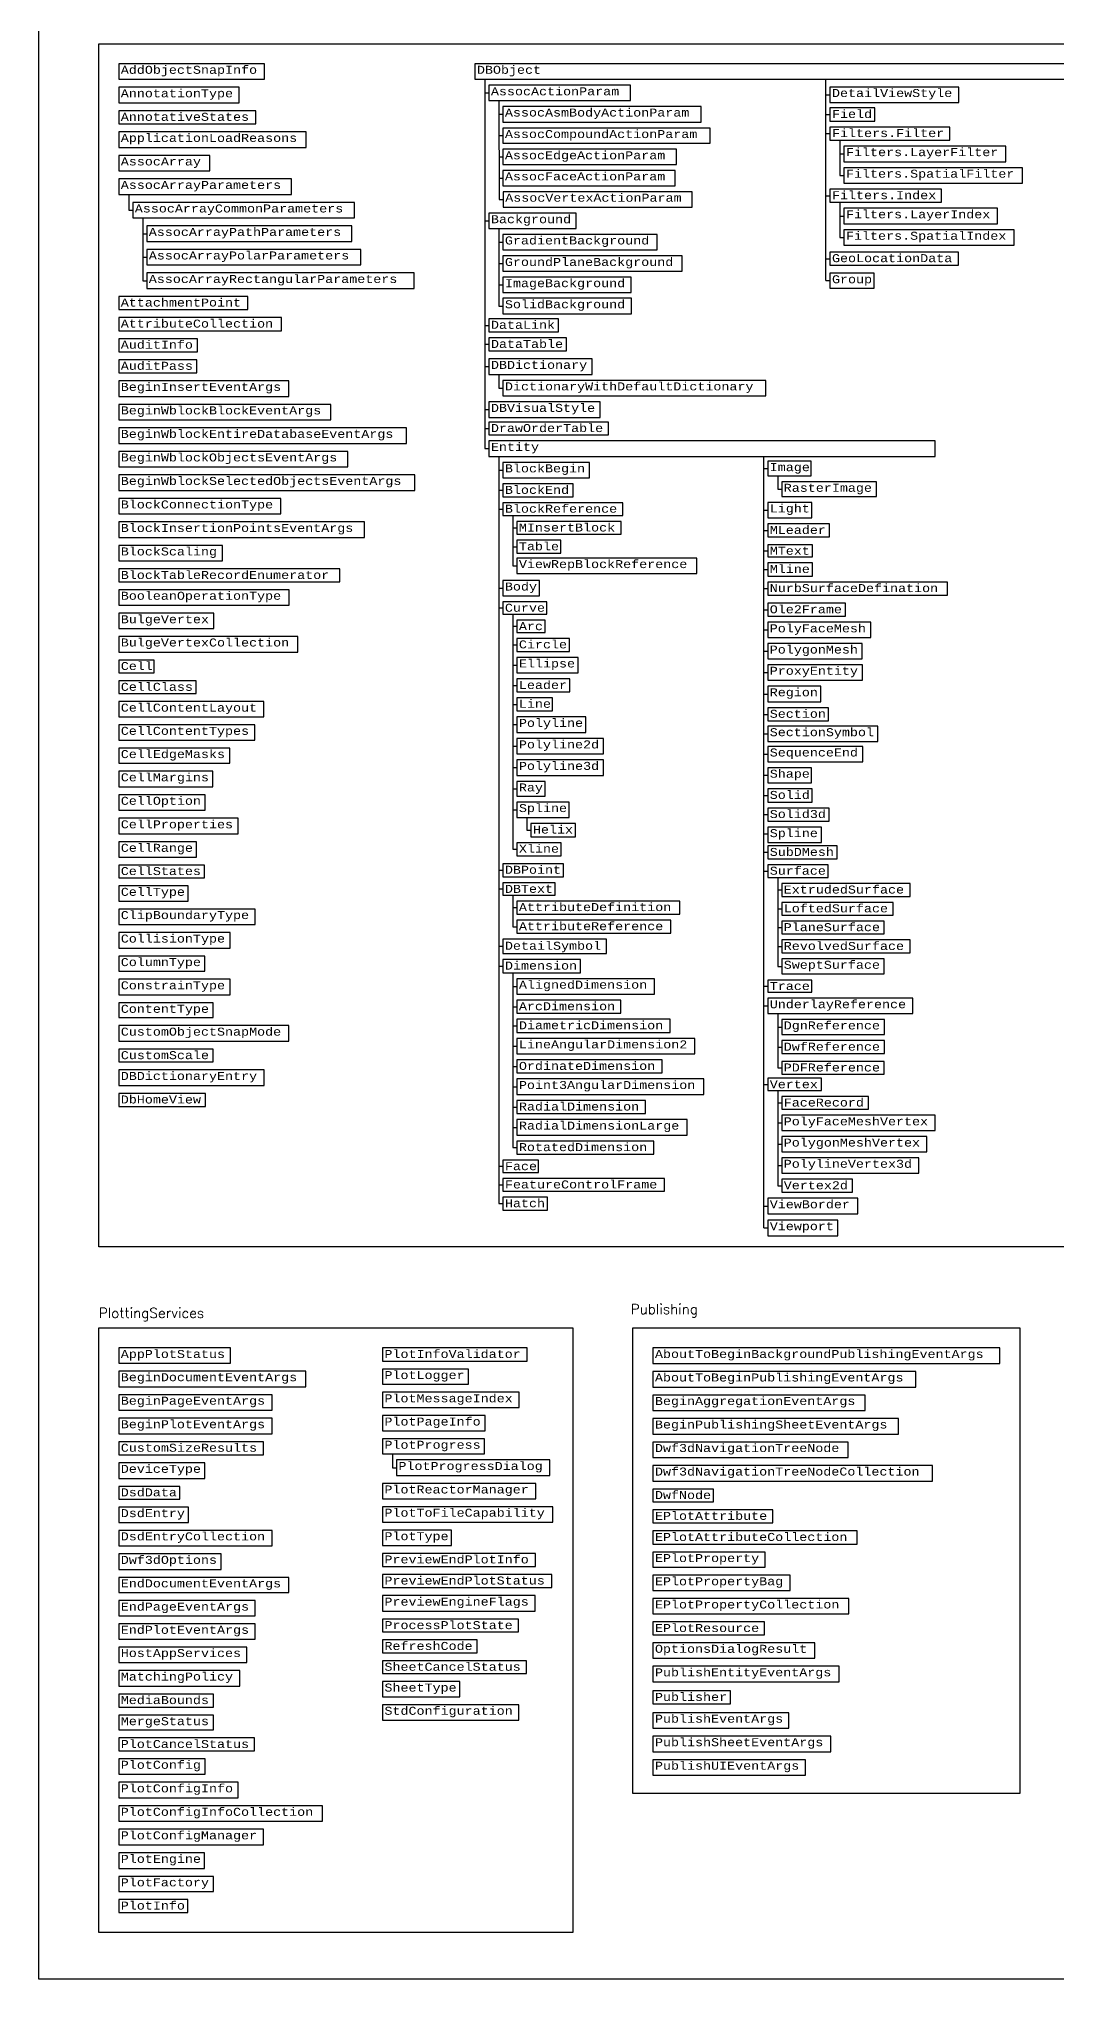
# Model space of a CAD drawing. Header units: inches. Extents: x 349 to 917, y -338 to 10.
# Drawn here: x 636.2 to 687.1, y -179.7 to -82.7 of the extents above; entities that cross this region are included whole.
import ezdxf

# ---------------------------------------------------------------- set-up
doc = ezdxf.new("R2010")
doc.units = ezdxf.units.IN
doc.header["$MEASUREMENT"] = 0
for name, color, linetype in [('Managed classes', 3, 'Continuous'), ('ObjectARX 2009 Managed classes', 7, 'Continuous'), ('ObjectARX 2010 Managed classes', 7, 'Continuous')]:
    doc.layers.add(name, color=color, linetype=linetype)
doc.styles.add('Categories', font='romanc.shx', dxfattribs={"height": 0.5})
doc.styles.add('PureManaged', font='cour.ttf', dxfattribs={"height": 0.4})
doc.styles.get("Standard").update_dxf_attribs({"font": 'cour.ttf'})

msp = doc.modelspace()

# ---------------------------------------------------------------- linework, layer by layer
for p, q in [((658.534, -84.676), (658.534, -103.14)), ((658.534, -85.357), (658.734, -85.357)), ((675.587, -94.743), (675.587, -84.676)), ((659.234, -85.737), (659.249, -90.684)), ((675.587, -85.449), (675.787, -85.449)), ((659.234, -86.425), (659.434, -86.425)), ((675.587, -86.436), (675.787, -86.436)), ((659.234, -87.493), (659.434, -87.493)), ((675.587, -87.391), (675.787, -87.391)), ((676.287, -87.718), (676.287, -89.481)), ((659.234, -88.554), (659.434, -88.554)), ((676.287, -88.406), (676.487, -88.406)), ((659.234, -89.615), (659.434, -89.615)), ((676.287, -89.481), (676.487, -89.481)), ((640.728, -90.433), (640.728, -91.22)), ((659.249, -90.684), (659.449, -90.684)), ((675.587, -90.496), (675.787, -90.496)), ((676.287, -90.824), (676.287, -92.587)), ((640.728, -91.22), (640.928, -91.22)), ((641.428, -91.608), (641.428, -94.746)), ((658.534, -91.752), (658.734, -91.752)), ((659.234, -92.132), (659.234, -96.01)), ((676.287, -91.511), (676.487, -91.511)), ((641.428, -92.396), (641.628, -92.396)), ((659.234, -92.82), (659.434, -92.82)), ((676.287, -92.587), (676.487, -92.587)), ((641.428, -93.571), (641.628, -93.571)), ((659.234, -93.888), (659.434, -93.888)), ((675.587, -93.645), (675.787, -93.645)), ((641.428, -94.746), (641.628, -94.746)), ((659.234, -94.949), (659.434, -94.949)), ((675.587, -94.743), (675.787, -94.743)), ((659.234, -96.01), (659.434, -96.01)), ((658.534, -96.977), (658.734, -96.977)), ((658.534, -97.925), (658.734, -97.925)), ((658.534, -99.04), (658.734, -99.04)), ((659.234, -99.428), (659.234, -100.116)), ((659.234, -100.116), (659.434, -100.116)), ((658.534, -101.191), (658.734, -101.191)), ((658.534, -102.132), (658.734, -102.132)), ((658.534, -103.14), (658.734, -103.14)), ((659.234, -103.528), (659.234, -140.888)), ((672.476, -142.103), (672.476, -103.528)), ((659.234, -104.215), (659.434, -104.215)), ((672.476, -104.133), (672.676, -104.133)), ((673.176, -104.499), (673.176, -105.165)), ((659.234, -105.223), (659.434, -105.223)), ((673.176, -105.165), (673.376, -105.165)), ((659.234, -106.164), (659.434, -106.164)), ((659.934, -106.484), (659.934, -108.998)), ((672.476, -106.219), (672.676, -106.219)), ((659.934, -107.104), (660.134, -107.104)), ((672.476, -107.227), (672.676, -107.227)), ((659.934, -108.044), (660.134, -108.044)), ((672.476, -108.253), (672.676, -108.253)), ((659.934, -108.998), (660.134, -108.998)), ((672.476, -109.186), (672.676, -109.186)), ((659.234, -110.115), (659.434, -110.115)), ((672.476, -110.138), (672.676, -110.138)), ((659.234, -111.106), (659.434, -111.106)), ((659.934, -111.416), (659.934, -123.168)), ((672.476, -111.199), (672.676, -111.199)), ((659.934, -112.022), (660.134, -112.022)), ((672.476, -112.205), (672.676, -112.205)), ((659.934, -112.955), (660.134, -112.955)), ((672.476, -113.266), (672.676, -113.266)), ((659.934, -113.97), (660.134, -113.97)), ((672.476, -114.334), (672.676, -114.334)), ((659.934, -114.978), (660.134, -114.978)), ((672.476, -115.41), (672.676, -115.41)), ((659.934, -115.925), (660.134, -115.925)), ((659.934, -116.94), (660.134, -116.94)), ((672.476, -116.425), (672.676, -116.425)), ((659.934, -118.016), (660.134, -118.016)), ((672.476, -117.399), (672.676, -117.399)), ((659.934, -119.091), (660.134, -119.091)), ((672.476, -118.413), (672.676, -118.413)), ((659.934, -120.145), (660.134, -120.145)), ((672.476, -119.474), (672.676, -119.474)), ((659.934, -121.198), (660.134, -121.198)), ((672.476, -120.481), (672.676, -120.481)), ((660.634, -121.586), (660.634, -122.213)), ((660.634, -122.213), (660.834, -122.213)), ((672.476, -121.436), (672.676, -121.436)), ((659.934, -123.168), (660.134, -123.168)), ((672.476, -122.391), (672.676, -122.391)), ((672.476, -123.324), (672.676, -123.324)), ((659.234, -124.223), (659.434, -124.223)), ((672.476, -124.264), (672.676, -124.264)), ((673.176, -124.585), (673.176, -129.026)), ((659.234, -125.156), (659.434, -125.156)), ((659.934, -125.462), (659.934, -127.044)), ((659.934, -126.089), (660.134, -126.089)), ((673.176, -125.205), (673.376, -125.205)), ((659.934, -127.044), (660.134, -127.044)), ((673.176, -126.145), (673.376, -126.145)), ((659.234, -128.022), (659.434, -128.022)), ((673.176, -127.085), (673.376, -127.085)), ((673.176, -128.026), (673.376, -128.026)), ((659.234, -129.014), (659.434, -129.014)), ((659.934, -129.341), (659.934, -138.089)), ((673.176, -129.026), (673.376, -129.026)), ((659.934, -130.029), (660.134, -130.029)), ((672.476, -130.013), (672.676, -130.013)), ((659.934, -131.044), (660.134, -131.044)), ((672.476, -130.999), (672.676, -130.999)), ((673.176, -131.379), (673.176, -134.101)), ((659.934, -131.999), (660.134, -131.999)), ((673.176, -132.06), (673.376, -132.06)), ((659.934, -133.014), (660.134, -133.014)), ((673.176, -133.06), (673.376, -133.06)), ((659.934, -134.029), (660.134, -134.029)), ((673.176, -134.101), (673.376, -134.101)), ((659.934, -135.044), (660.134, -135.044)), ((672.476, -134.927), (672.676, -134.927)), ((673.176, -135.232), (673.176, -139.995)), ((659.934, -136.059), (660.134, -136.059)), ((673.176, -135.852), (673.376, -135.852)), ((659.934, -137.074), (660.134, -137.074)), ((673.176, -136.853), (673.376, -136.853)), ((659.934, -138.089), (660.134, -138.089)), ((673.176, -137.914), (673.376, -137.914)), ((659.234, -139.022), (659.434, -139.022)), ((673.176, -138.982), (673.376, -138.982)), ((659.234, -139.948), (659.434, -139.948)), ((673.176, -139.995), (673.376, -139.995)), ((659.234, -140.888), (659.434, -140.888)), ((672.476, -141.008), (672.676, -141.008)), ((672.476, -142.103), (672.676, -142.103)), ((653.911, -153.404), (653.911, -154.091)), ((653.911, -154.091), (654.111, -154.091))]:
    msp.add_line(p, q)
for points in [[(636.228, 1.1), (917.477, 1.1), (917.477, -179.663), (636.229, -179.663)], [(639.228, -82.901), (828.151, -82.901), (828.151, -143.04), (639.229, -143.04)], [(640.228, -83.901), (640.228, -84.676), (647.516, -84.676), (647.516, -83.901)], [(658.034, -83.901), (658.034, -84.676), (699.102, -84.676), (699.102, -83.901)], [(640.228, -85.076), (640.228, -85.852), (646.251, -85.852), (646.251, -85.076)], [(658.734, -84.976), (658.734, -85.737), (665.812, -85.737), (665.812, -84.976)], [(675.787, -85.061), (675.787, -85.836), (682.235, -85.836), (682.235, -85.061)], [(640.228, -86.252), (640.228, -86.906), (647.075, -86.906), (647.075, -86.252)], [(659.434, -86.037), (659.434, -86.813), (669.352, -86.813), (669.352, -86.037)], [(675.787, -86.109), (675.787, -86.764), (678.022, -86.764), (678.022, -86.109)], [(640.228, -87.306), (640.228, -88.082), (649.596, -88.082), (649.596, -87.306)], [(659.434, -87.113), (659.434, -87.874), (669.789, -87.874), (669.789, -87.113)], [(675.787, -87.064), (675.787, -87.718), (681.776, -87.718), (681.776, -87.064)], [(659.434, -88.174), (659.434, -88.935), (668.111, -88.935), (668.111, -88.174)], [(676.487, -88.018), (676.487, -88.794), (684.577, -88.794), (684.577, -88.018)], [(640.228, -88.482), (640.228, -89.257), (644.774, -89.257), (644.774, -88.482)], [(659.434, -89.228), (659.434, -90.003), (668.042, -90.003), (668.042, -89.228)], [(676.487, -89.094), (676.487, -89.869), (685.417, -89.869), (685.417, -89.094)], [(640.228, -89.657), (640.228, -90.433), (648.871, -90.433), (648.871, -89.657)], [(675.787, -90.169), (675.787, -90.824), (681.361, -90.824), (681.361, -90.169)], [(640.928, -90.833), (640.928, -91.608), (652.019, -91.608), (652.019, -90.833)], [(659.449, -90.296), (659.449, -91.071), (668.893, -91.071), (668.893, -90.296)], [(676.487, -91.124), (676.487, -91.899), (684.162, -91.899), (684.162, -91.124)], [(641.628, -92.008), (641.628, -92.783), (651.874, -92.783), (651.874, -92.008)], [(658.734, -91.371), (658.734, -92.132), (663.094, -92.132), (663.094, -91.371)], [(659.434, -92.432), (659.434, -93.208), (667.142, -93.208), (667.142, -92.432)], [(676.487, -92.199), (676.487, -92.974), (685.002, -92.974), (685.002, -92.199)], [(641.628, -93.183), (641.628, -93.959), (652.324, -93.959), (652.324, -93.183)], [(659.434, -93.508), (659.434, -94.269), (668.402, -94.269), (668.402, -93.508)], [(675.787, -93.318), (675.787, -93.972), (682.205, -93.972), (682.205, -93.318)], [(641.628, -94.359), (641.628, -95.134), (654.994, -95.134), (654.994, -94.359)], [(659.434, -94.569), (659.434, -95.33), (665.847, -95.33), (665.847, -94.569)], [(675.787, -94.372), (675.787, -95.114), (678.004, -95.114), (678.004, -94.372)], [(640.228, -95.535), (640.228, -96.189), (646.675, -96.189), (646.675, -95.535)], [(659.434, -95.623), (659.434, -96.398), (665.862, -96.398), (665.862, -95.623)], [(640.228, -96.589), (640.228, -97.244), (648.366, -97.244), (648.366, -96.589)], [(658.734, -96.65), (658.734, -97.305), (662.221, -97.305), (662.221, -96.65)], [(640.228, -97.644), (640.228, -98.299), (644.155, -98.299), (644.155, -97.644)], [(658.734, -97.605), (658.734, -98.245), (662.607, -98.245), (662.607, -97.605)], [(640.228, -98.699), (640.228, -99.354), (644.133, -99.354), (644.133, -98.699)], [(658.734, -98.653), (658.734, -99.428), (663.904, -99.428), (663.904, -98.653)], [(640.228, -99.754), (640.228, -100.529), (648.731, -100.529), (648.731, -99.754)], [(659.434, -99.728), (659.434, -100.504), (672.587, -100.504), (672.587, -99.728)], [(658.734, -100.804), (658.734, -101.579), (664.288, -101.579), (664.288, -100.804)], [(640.228, -100.929), (640.228, -101.704), (650.832, -101.704), (650.832, -100.929)], [(658.734, -101.812), (658.734, -102.452), (664.708, -102.452), (664.708, -101.812)], [(640.228, -102.104), (640.228, -102.88), (654.614, -102.88), (654.614, -102.104)], [(658.734, -102.752), (658.734, -103.528), (681.044, -103.528), (681.044, -102.752)], [(640.228, -103.28), (640.228, -104.055), (651.673, -104.055), (651.673, -103.28)], [(672.676, -103.767), (672.676, -104.499), (674.845, -104.499), (674.845, -103.767)], [(640.228, -104.455), (640.228, -105.231), (655.034, -105.231), (655.034, -104.455)], [(659.434, -103.828), (659.434, -104.603), (663.766, -104.603), (663.766, -103.828)], [(640.228, -105.631), (640.228, -106.406), (648.328, -106.406), (648.328, -105.631)], [(659.434, -104.903), (659.434, -105.543), (662.954, -105.543), (662.954, -104.903)], [(673.376, -104.799), (673.376, -105.531), (678.114, -105.531), (678.114, -104.799)], [(659.434, -105.843), (659.434, -106.484), (665.433, -106.484), (665.433, -105.843)], [(672.676, -105.831), (672.676, -106.607), (674.883, -106.607), (674.883, -105.831)], [(640.228, -106.806), (640.228, -107.581), (652.513, -107.581), (652.513, -106.806)], [(660.134, -106.784), (660.134, -107.424), (665.348, -107.424), (665.348, -106.784)], [(672.676, -106.907), (672.676, -107.547), (675.77, -107.547), (675.77, -106.907)], [(640.228, -107.981), (640.228, -108.757), (645.414, -108.757), (645.414, -107.981)], [(660.134, -107.724), (660.134, -108.364), (662.332, -108.364), (662.332, -107.724)], [(660.134, -108.613), (660.134, -109.383), (669.124, -109.383), (669.124, -108.613)], [(672.676, -107.947), (672.676, -108.558), (674.919, -108.558), (674.919, -107.947)], [(640.228, -109.157), (640.228, -109.797), (651.284, -109.797), (651.284, -109.157)], [(672.676, -108.858), (672.676, -109.513), (674.915, -109.513), (674.915, -108.858)], [(640.228, -110.197), (640.228, -110.972), (648.748, -110.972), (648.748, -110.197)], [(659.434, -109.735), (659.434, -110.496), (661.267, -110.496), (661.267, -109.735)], [(672.676, -109.813), (672.676, -110.464), (681.665, -110.464), (681.665, -109.813)], [(640.228, -111.372), (640.228, -112.133), (644.987, -112.133), (644.987, -111.372)], [(659.434, -110.796), (659.434, -111.416), (661.637, -111.416), (661.637, -110.796)], [(672.676, -110.874), (672.676, -111.525), (676.568, -111.525), (676.568, -110.874)], [(640.228, -112.533), (640.228, -113.309), (649.182, -113.309), (649.182, -112.533)], [(660.134, -111.716), (660.134, -112.328), (661.544, -112.328), (661.544, -111.716)], [(672.676, -111.825), (672.676, -112.586), (677.824, -112.586), (677.824, -111.825)], [(660.134, -112.628), (660.134, -113.282), (662.758, -113.282), (662.758, -112.628)], [(672.676, -112.886), (672.676, -113.647), (677.404, -113.647), (677.404, -112.886)], [(640.228, -113.709), (640.228, -114.349), (642.003, -114.349), (642.003, -113.709)], [(660.134, -113.582), (660.134, -114.358), (663.191, -114.358), (663.191, -113.582)], [(672.676, -113.947), (672.676, -114.722), (677.419, -114.722), (677.419, -113.947)], [(640.228, -114.749), (640.228, -115.389), (644.096, -115.389), (644.096, -114.749)], [(660.134, -114.658), (660.134, -115.298), (662.772, -115.298), (662.772, -114.658)], [(672.676, -115.022), (672.676, -115.797), (675.327, -115.797), (675.327, -115.022)], [(640.228, -115.789), (640.228, -116.551), (647.478, -116.551), (647.478, -115.789)], [(660.134, -115.598), (660.134, -116.253), (661.917, -116.253), (661.917, -115.598)], [(672.676, -116.097), (672.676, -116.752), (675.714, -116.752), (675.714, -116.097)], [(640.228, -116.951), (640.228, -117.712), (647.037, -117.712), (647.037, -116.951)], [(660.134, -116.553), (660.134, -117.328), (663.58, -117.328), (663.58, -116.553)], [(672.676, -117.018), (672.676, -117.779), (678.187, -117.779), (678.187, -117.018)], [(640.228, -118.112), (640.228, -118.873), (645.777, -118.873), (645.777, -118.112)], [(660.134, -117.628), (660.134, -118.403), (664.463, -118.403), (664.463, -117.628)], [(672.676, -118.032), (672.676, -118.793), (677.423, -118.793), (677.423, -118.032)], [(640.228, -119.273), (640.228, -120.048), (644.936, -120.048), (644.936, -119.273)], [(660.134, -118.703), (660.134, -119.479), (664.463, -119.479), (664.463, -118.703)], [(672.676, -119.093), (672.676, -119.854), (674.86, -119.854), (674.86, -119.093)], [(660.134, -119.779), (660.134, -120.511), (661.546, -120.511), (661.546, -119.779)], [(672.676, -120.154), (672.676, -120.809), (674.902, -120.809), (674.902, -120.154)], [(640.228, -120.448), (640.228, -121.223), (644.546, -121.223), (644.546, -120.448)], [(660.134, -120.811), (660.134, -121.586), (662.738, -121.586), (662.738, -120.811)], [(672.676, -121.109), (672.676, -121.764), (675.743, -121.764), (675.743, -121.109)], [(640.228, -121.623), (640.228, -122.399), (646.197, -122.399), (646.197, -121.623)], [(660.834, -121.886), (660.834, -122.541), (663.064, -122.541), (663.064, -121.886)], [(672.676, -122.064), (672.676, -122.831), (675.364, -122.831), (675.364, -122.064)], [(640.228, -122.799), (640.228, -123.56), (644.113, -123.56), (644.113, -122.799)], [(660.134, -122.841), (660.134, -123.496), (662.353, -123.496), (662.353, -122.841)], [(672.676, -123.004), (672.676, -123.644), (676.141, -123.644), (676.141, -123.004)], [(640.228, -123.96), (640.228, -124.6), (644.516, -124.6), (644.516, -123.96)], [(659.434, -123.896), (659.434, -124.55), (662.471, -124.55), (662.471, -123.896)], [(672.676, -123.944), (672.676, -124.585), (675.7, -124.585), (675.7, -123.944)], [(640.228, -125), (640.228, -125.761), (643.692, -125.761), (643.692, -125)], [(659.434, -124.85), (659.434, -125.462), (662.051, -125.462), (662.051, -124.85)], [(673.376, -124.885), (673.376, -125.525), (679.795, -125.525), (679.795, -124.885)], [(660.134, -125.762), (660.134, -126.416), (668.271, -126.416), (668.271, -125.762)], [(673.376, -125.825), (673.376, -126.465), (678.941, -126.465), (678.941, -125.825)], [(640.228, -126.161), (640.228, -126.936), (647.054, -126.936), (647.054, -126.161)], [(660.134, -126.716), (660.134, -127.371), (667.837, -127.371), (667.837, -126.716)], [(673.376, -126.765), (673.376, -127.406), (678.503, -127.406), (678.503, -126.765)], [(640.228, -127.336), (640.228, -128.112), (645.793, -128.112), (645.793, -127.336)], [(659.434, -127.661), (659.434, -128.384), (664.61, -128.384), (664.61, -127.661)], [(673.376, -127.706), (673.376, -128.346), (679.795, -128.346), (679.795, -127.706)], [(640.228, -128.512), (640.228, -129.273), (644.533, -129.273), (644.533, -128.512)], [(659.434, -128.687), (659.434, -129.341), (663.321, -129.341), (663.321, -128.687)], [(673.376, -128.646), (673.376, -129.407), (678.501, -129.407), (678.501, -128.646)], [(640.228, -129.673), (640.228, -130.448), (645.793, -130.448), (645.793, -129.673)], [(660.134, -129.641), (660.134, -130.417), (667.011, -130.417), (667.011, -129.641)], [(672.676, -129.707), (672.676, -130.318), (674.874, -130.318), (674.874, -129.707)], [(640.228, -130.848), (640.228, -131.589), (644.953, -131.589), (644.953, -130.848)], [(660.134, -130.717), (660.134, -131.371), (665.33, -131.371), (665.33, -130.717)], [(672.676, -130.618), (672.676, -131.379), (679.937, -131.379), (679.937, -130.618)], [(660.134, -131.671), (660.134, -132.326), (667.803, -132.326), (667.803, -131.671)], [(673.376, -131.679), (673.376, -132.44), (678.51, -132.44), (678.51, -131.679)], [(640.228, -131.989), (640.228, -132.765), (648.734, -132.765), (648.734, -131.989)], [(660.134, -132.626), (660.134, -133.401), (669.03, -133.401), (669.03, -132.626)], [(673.376, -132.74), (673.376, -133.381), (678.51, -133.381), (678.51, -132.74)], [(640.228, -133.165), (640.228, -133.805), (644.953, -133.805), (644.953, -133.165)], [(660.134, -133.701), (660.134, -134.356), (667.401, -134.356), (667.401, -133.701)], [(673.376, -133.781), (673.376, -134.421), (678.503, -134.421), (678.503, -133.781)], [(640.228, -134.205), (640.228, -134.981), (647.499, -134.981), (647.499, -134.205)], [(660.134, -134.656), (660.134, -135.432), (669.476, -135.432), (669.476, -134.656)], [(672.676, -134.621), (672.676, -135.232), (675.358, -135.232), (675.358, -134.621)], [(640.228, -135.381), (640.228, -136.035), (644.557, -136.035), (644.557, -135.381)], [(660.134, -135.732), (660.134, -136.386), (666.566, -136.386), (666.566, -135.732)], [(673.376, -135.532), (673.376, -136.173), (677.712, -136.173), (677.712, -135.532)], [(660.134, -136.686), (660.134, -137.462), (668.653, -137.462), (668.653, -136.686)], [(673.376, -136.473), (673.376, -137.234), (681.044, -137.234), (681.044, -136.473)], [(673.376, -137.534), (673.376, -138.295), (680.624, -138.295), (680.624, -137.534)], [(659.434, -138.716), (659.434, -139.328), (661.206, -139.328), (661.206, -138.716)], [(660.134, -137.762), (660.134, -138.416), (666.986, -138.416), (666.986, -137.762)], [(673.376, -138.595), (673.376, -139.37), (680.226, -139.37), (680.226, -138.595)], [(659.434, -139.628), (659.434, -140.268), (667.509, -140.268), (667.509, -139.628)], [(673.376, -139.67), (673.376, -140.321), (676.92, -140.321), (676.92, -139.67)], [(659.434, -140.568), (659.434, -141.208), (661.665, -141.208), (661.665, -140.568)], [(672.676, -140.621), (672.676, -141.396), (677.187, -141.396), (677.187, -140.621)], [(672.676, -141.716), (672.676, -142.491), (676.182, -142.491), (676.182, -141.716)], [(639.228, -147.105), (662.935, -147.105), (662.935, -177.323), (639.228, -177.323)], [(665.935, -147.105), (685.286, -147.105), (685.286, -170.376), (665.935, -170.376)], [(640.228, -148.105), (640.228, -148.866), (645.814, -148.866), (645.814, -148.105)], [(653.411, -148.105), (653.411, -148.759), (660.653, -148.759), (660.653, -148.105)], [(666.935, -148.105), (666.935, -148.88), (684.286, -148.88), (684.286, -148.105)], [(640.228, -149.266), (640.228, -150.041), (649.572, -150.041), (649.572, -149.266)], [(653.411, -149.159), (653.411, -149.921), (657.712, -149.921), (657.712, -149.159)], [(666.935, -149.28), (666.935, -150.056), (680.084, -150.056), (680.084, -149.28)], [(653.411, -150.321), (653.411, -151.082), (660.239, -151.082), (660.239, -150.321)], [(640.228, -150.441), (640.228, -151.217), (647.891, -151.217), (647.891, -150.441)], [(666.935, -150.456), (666.935, -151.231), (677.539, -151.231), (677.539, -150.456)], [(640.228, -151.617), (640.228, -152.392), (647.891, -152.392), (647.891, -151.617)], [(653.411, -151.482), (653.411, -152.243), (658.542, -152.243), (658.542, -151.482)], [(666.935, -151.631), (666.935, -152.406), (679.22, -152.406), (679.22, -151.631)], [(640.228, -152.792), (640.228, -153.447), (647.457, -153.447), (647.457, -152.792)], [(653.411, -152.643), (653.411, -153.404), (658.521, -153.404), (658.521, -152.643)], [(666.935, -152.806), (666.935, -153.582), (676.691, -153.582), (676.691, -152.806)], [(640.228, -153.847), (640.228, -154.622), (644.522, -154.622), (644.522, -153.847)], [(654.111, -153.704), (654.111, -154.479), (661.786, -154.479), (661.786, -153.704)], [(666.935, -153.982), (666.935, -154.757), (680.906, -154.757), (680.906, -153.982)], [(640.228, -155.022), (640.228, -155.662), (643.275, -155.662), (643.275, -155.022)], [(653.411, -154.879), (653.411, -155.64), (661.074, -155.64), (661.074, -154.879)], [(666.935, -155.157), (666.935, -155.797), (669.968, -155.797), (669.968, -155.157)], [(640.228, -156.062), (640.228, -156.823), (643.718, -156.823), (643.718, -156.062)], [(653.411, -156.04), (653.411, -156.815), (661.935, -156.815), (661.935, -156.04)], [(666.935, -156.197), (666.935, -156.852), (672.933, -156.852), (672.933, -156.197)], [(640.228, -157.223), (640.228, -157.999), (647.897, -157.999), (647.897, -157.223)], [(653.411, -157.215), (653.411, -157.976), (656.857, -157.976), (656.857, -157.215)], [(666.935, -157.252), (666.935, -157.907), (677.149, -157.907), (677.149, -157.252)], [(640.228, -158.399), (640.228, -159.174), (645.346, -159.174), (645.346, -158.399)], [(653.411, -158.376), (653.411, -159.031), (661.063, -159.031), (661.063, -158.376)], [(666.935, -158.307), (666.935, -159.068), (672.549, -159.068), (672.549, -158.307)], [(640.228, -159.574), (640.228, -160.335), (648.731, -160.335), (648.731, -159.574)], [(653.411, -159.431), (653.411, -160.086), (661.883, -160.086), (661.883, -159.431)], [(666.935, -159.468), (666.935, -160.229), (673.801, -160.229), (673.801, -159.468)], [(640.228, -160.735), (640.228, -161.496), (647.05, -161.496), (647.05, -160.735)], [(653.411, -160.486), (653.411, -161.261), (661.042, -161.261), (661.042, -160.486)], [(666.935, -160.629), (666.935, -161.404), (676.729, -161.404), (676.729, -160.629)], [(640.228, -161.896), (640.228, -162.657), (647.05, -162.657), (647.05, -161.896)], [(653.411, -161.661), (653.411, -162.302), (660.219, -162.302), (660.219, -161.661)], [(666.935, -161.804), (666.935, -162.445), (672.513, -162.445), (672.513, -161.804)], [(653.411, -162.702), (653.411, -163.342), (658.149, -163.342), (658.149, -162.702)], [(666.935, -162.845), (666.935, -163.62), (675.033, -163.62), (675.033, -162.845)], [(640.228, -163.057), (640.228, -163.833), (646.624, -163.833), (646.624, -163.057)], [(653.411, -163.742), (653.411, -164.382), (660.62, -164.382), (660.62, -163.742)], [(640.228, -164.233), (640.228, -165.008), (646.285, -165.008), (646.285, -164.233)], [(653.411, -164.782), (653.411, -165.543), (657.275, -165.543), (657.275, -164.782)], [(666.935, -164.02), (666.935, -164.795), (676.247, -164.795), (676.247, -164.02)], [(640.228, -165.408), (640.228, -166.063), (644.971, -166.063), (644.971, -165.408)], [(666.935, -165.25), (666.935, -165.904), (670.816, -165.904), (670.816, -165.25)], [(640.228, -166.463), (640.228, -167.204), (644.971, -167.204), (644.971, -166.463)], [(653.411, -165.943), (653.411, -166.719), (660.23, -166.719), (660.23, -165.943)], [(666.935, -166.339), (666.935, -167.114), (673.726, -167.114), (673.726, -166.339)], [(640.228, -167.604), (640.228, -168.244), (647.019, -168.244), (647.019, -167.604)], [(666.935, -167.514), (666.935, -168.29), (675.827, -168.29), (675.827, -167.514)], [(640.228, -168.644), (640.228, -169.42), (644.542, -169.42), (644.542, -168.644)], [(666.935, -168.69), (666.935, -169.465), (674.566, -169.465), (674.566, -168.69)], [(640.228, -169.82), (640.228, -170.595), (646.2, -170.595), (646.2, -169.82)], [(640.228, -170.995), (640.228, -171.77), (650.411, -171.77), (650.411, -170.995)], [(640.228, -172.17), (640.228, -172.946), (647.471, -172.946), (647.471, -172.17)], [(640.228, -173.346), (640.228, -174.121), (644.515, -174.121), (644.515, -173.346)], [(640.228, -174.521), (640.228, -175.282), (644.971, -175.282), (644.971, -174.521)], [(640.228, -175.682), (640.228, -176.323), (643.679, -176.323), (643.679, -175.682)]]:
    msp.add_lwpolyline(points, close=True)

# ---------------------------------------------------------------- texts
at = {"color": 1, "char_height": 0.5, "attachment_point": 1, "style": 'Categories'}
for s, insert, width in [('PlottingServices', (639.228, -146.105), 12.40327), ('Publishing', (665.82, -145.91), 2.30369)]:
    msp.add_mtext(s, dxfattribs=dict(at, insert=insert, width=width))
at = {"layer": 'Managed classes', "char_height": 0.4, "attachment_point": 1, "style": 'PureManaged'}
for s, insert in [('{\\Fcourier new;AddObjectSnapInfo}', (640.328, -84.001)), ('{\\Fcourier new;DBObject}', (658.134, -84.001)), ('{\\Fcourier new;AnnotationType}', (640.328, -85.176)), ('{\\Fcourier new|c0;AssocActionParam}', (658.834, -85.076)), ('{\\Fcourier new|c0;DetailViewStyle}', (675.887, -85.161)), ('{\\Fcourier new;AnnotativeStates}', (640.328, -86.352)), ('{\\Fcourier new|c0;AssocAsmBodyActionParam}', (659.534, -86.137)), ('{\\Fcourier new;Field}', (675.887, -86.209)), ('{\\Fcourier new|c0;AssocCompoundActionParam}', (659.534, -87.213)), ('{\\Fcourier new;Filters.Filter}', (675.887, -87.164)), ('{\\Fcourier new;ApplicationLoadReasons}', (640.328, -87.406)), ('{\\Fcourier new|c0;AssocEdgeActionParam}', (659.534, -88.274)), ('{\\Fcourier new;Filters.LayerFilter}', (676.587, -88.118)), ('{\\Fcourier new|c0;AssocArray}', (640.328, -88.582)), ('{\\Fcourier new;Filters.SpatialFilter}', (676.587, -89.194)), ('{\\Fcourier new|c0;AssocArrayParameters}', (640.328, -89.757)), ('{\\Fcourier new|c0;AssocFaceActionParam}', (659.534, -89.328)), ('{\\Fcourier new|c0;AssocArrayCommonParameters}', (641.028, -90.933)), ('{\\Fcourier new|c0;AssocVertexActionParam}', (659.549, -90.396)), ('{\\Fcourier new;Filters.Index}', (675.887, -90.269)), ('{\\Fcourier new;Filters.LayerIndex}', (676.587, -91.224)), ('{\\Fcourier new|c0;AssocArrayPathParameters}', (641.728, -92.108)), ('{\\Fcourier new;Background}', (658.834, -91.471)), ('{\\Fcourier new;GradientBackground}', (659.534, -92.532)), ('{\\Fcourier new;Filters.SpatialIndex}', (676.587, -92.299)), ('{\\Fcourier new|c0;AssocArrayPolarParameters}', (641.728, -93.283)), ('{\\Fcourier new;GroundPlaneBackground}', (659.534, -93.608)), ('{\\Fcourier new|c0;AssocArrayRectangularParameters}', (641.728, -94.459)), ('{\\Fcourier new;ImageBackground}', (659.534, -94.669)), ('{\\Fcourier new;Group}', (675.887, -94.472)), ('{\\Fcourier new;AttachmentPoint}', (640.328, -95.635)), ('{\\Fcourier new;SolidBackground}', (659.534, -95.723)), ('{\\Fcourier new;AttributeCollection}', (640.328, -96.689)), ('{\\Fcourier new;DataLink}', (658.834, -96.75)), ('{\\Fcourier new;AuditInfo}', (640.328, -97.744)), ('{\\Fcourier new;DataTable}', (658.834, -97.705)), ('{\\Fcourier new;AuditPass}', (640.328, -98.799)), ('{\\Fcourier new;DBDictionary}', (658.834, -98.753)), ('{\\Fcourier new;BeginInsertEventArgs}', (640.328, -99.854)), ('{\\Fcourier new;DictionaryWithDefaultDictionary}', (659.534, -99.828)), ('{\\Fcourier new;DBVisualStyle}', (658.834, -100.904)), ('{\\Fcourier new;BeginWblockBlockEventArgs}', (640.328, -101.029)), ('{\\Fcourier new;BeginWblockEntireDatabaseEventArgs}', (640.328, -102.204)), ('{\\Fcourier new;DrawOrderTable}', (658.834, -101.912)), ('{\\Fcourier new;Entity}', (658.834, -102.852)), ('{\\Fcourier new;BeginWblockObjectsEventArgs}', (640.328, -103.38)), ('{\\Fcourier new;BeginWblockSelectedObjectsEventArgs}', (640.328, -104.555)), ('{\\Fcourier new;BlockBegin}', (659.534, -103.928)), ('{\\Fcourier new;Image}', (672.776, -103.867)), ('{\\Fcourier new;BlockConnectionType}', (640.328, -105.731)), ('{\\Fcourier new;BlockEnd}', (659.534, -105.003)), ('{\\Fcourier new;RasterImage}', (673.476, -104.899)), ('{\\Fcourier new;BlockReference}', (659.534, -105.943)), ('{\\Fcourier new;Light}', (672.776, -105.931)), ('{\\Fcourier new;BlockInsertionPointsEventArgs}', (640.328, -106.906)), ('{\\Fcourier new;MInsertBlock}', (660.234, -106.884)), ('{\\Fcourier new;MLeader}', (672.776, -107.007)), ('{\\Fcourier new;BlockScaling}', (640.328, -108.081)), ('{\\Fcourier new;Table}', (660.234, -107.824)), ('{\\Fcourier new;MText}', (672.776, -108.047)), ('{\\Fcourier new;BlockTableRecordEnumerator}', (640.328, -109.257)), ('{\\Fcourier new|c0;ViewRepBlockReference}', (660.234, -108.713)), ('{\\Fcourier new;Mline}', (672.776, -108.958)), ('{\\Fcourier new;BooleanOperationType}', (640.328, -110.297)), ('{\\Fcourier new;Body}', (659.534, -109.835)), ('{\\Fcourier new|c0;NurbSurfaceDefination}', (672.776, -109.913)), ('{\\Fcourier new;BulgeVertex}', (640.328, -111.472)), ('{\\Fcourier new;Curve}', (659.534, -110.896)), ('{\\Fcourier new;Ole2Frame}', (672.776, -110.974)), ('{\\Fcourier new;Arc}', (660.234, -111.816)), ('{\\Fcourier new;PolyFaceMesh}', (672.776, -111.925)), ('{\\Fcourier new;BulgeVertexCollection}', (640.328, -112.633)), ('{\\Fcourier new;Circle}', (660.234, -112.728)), ('{\\Fcourier new;PolygonMesh}', (672.776, -112.986)), ('{\\Fcourier new;Cell}', (640.328, -113.809)), ('{\\Fcourier new;Ellipse}', (660.234, -113.682)), ('{\\Fcourier new;ProxyEntity}', (672.776, -114.047)), ('{\\Fcourier new;CellClass}', (640.328, -114.849)), ('{\\Fcourier new;Leader}', (660.234, -114.758)), ('{\\Fcourier new;Region}', (672.776, -115.122)), ('{\\Fcourier new;CellContentLayout}', (640.328, -115.889)), ('{\\Fcourier new;Line}', (660.234, -115.698)), ('{\\Fcourier new;Section}', (672.776, -116.197)), ('{\\Fcourier new;CellContentTypes}', (640.328, -117.051)), ('{\\Fcourier new;Polyline}', (660.234, -116.653)), ('{\\Fcourier new|c0;SectionSymbol}', (672.776, -117.118)), ('{\\Fcourier new;CellEdgeMasks}', (640.328, -118.212)), ('{\\Fcourier new;Polyline2d}', (660.234, -117.728)), ('{\\Fcourier new;SequenceEnd}', (672.776, -118.132)), ('{\\Fcourier new;Polyline3d}', (660.234, -118.803)), ('{\\Fcourier new;Shape}', (672.776, -119.193)), ('{\\Fcourier new;CellMargins}', (640.328, -119.373)), ('{\\Fcourier new;Ray}', (660.234, -119.879)), ('{\\Fcourier new;Solid}', (672.776, -120.254)), ('{\\Fcourier new;CellOption}', (640.328, -120.548)), ('{\\Fcourier new;Spline}', (660.234, -120.911)), ('{\\Fcourier new;Solid3d}', (672.776, -121.209)), ('{\\Fcourier new;CellProperties}', (640.328, -121.723)), ('{\\Fcourier new;Helix}', (660.934, -121.986)), ('{\\Fcourier new|c0;Spline}', (672.776, -122.164)), ('{\\Fcourier new;CellRange}', (640.328, -122.899)), ('{\\Fcourier new;Xline}', (660.234, -122.941)), ('{\\Fcourier new;CellStates}', (640.328, -124.06)), ('{\\Fcourier new;DBPoint}', (659.534, -123.996)), ('{\\Fcourier new;Surface}', (672.776, -124.044)), ('{\\Fcourier new;CellType}', (640.328, -125.1)), ('{\\Fcourier new;DBText}', (659.534, -124.95)), ('{\\Fcourier new;ExtrudedSurface}', (673.476, -124.985)), ('{\\Fcourier new;AttributeDefinition}', (660.234, -125.862)), ('{\\Fcourier new;LoftedSurface}', (673.476, -125.925)), ('{\\Fcourier new;ClipBoundaryType}', (640.328, -126.261)), ('{\\Fcourier new;AttributeReference}', (660.234, -126.816)), ('{\\Fcourier new;PlaneSurface}', (673.476, -126.865)), ('{\\Fcourier new;CollisionType}', (640.328, -127.436)), ('{\\Fcourier new|c0;DetailSymbol}', (659.534, -127.795)), ('{\\Fcourier new;RevolvedSurface}', (673.476, -127.806)), ('{\\Fcourier new;ColumnType}', (640.328, -128.612)), ('{\\Fcourier new;Dimension}', (659.534, -128.787)), ('{\\Fcourier new;SweptSurface}', (673.476, -128.746)), ('{\\Fcourier new;ConstrainType}', (640.328, -129.773)), ('{\\Fcourier new;AlignedDimension}', (660.234, -129.741)), ('{\\Fcourier new;Trace}', (672.776, -129.807)), ('{\\Fcourier new;ContentType}', (640.328, -130.948)), ('{\\Fcourier new;ArcDimension}', (660.234, -130.817)), ('{\\Fcourier new;UnderlayReference}', (672.776, -130.718)), ('{\\Fcourier new;DiametricDimension}', (660.234, -131.771)), ('{\\Fcourier new;DgnReference}', (673.476, -131.779)), ('{\\Fcourier new;CustomObjectSnapMode}', (640.328, -132.089)), ('{\\Fcourier new;LineAngularDimension2}', (660.234, -132.726)), ('{\\Fcourier new;DwfReference}', (673.476, -132.84)), ('{\\Fcourier new;CustomScale}', (640.328, -133.265)), ('{\\Fcourier new;OrdinateDimension}', (660.234, -133.801)), ('{\\Fcourier new;DBDictionaryEntry}', (640.328, -134.305)), ('{\\Fcourier new;Point3AngularDimension}', (660.234, -134.756)), ('{\\Fcourier new;Vertex}', (672.776, -134.721)), ('{\\Fcourier new;RadialDimension}', (660.234, -135.832)), ('{\\Fcourier new;FaceRecord}', (673.476, -135.632)), ('{\\Fcourier new;RadialDimensionLarge}', (660.234, -136.786)), ('{\\Fcourier new;PolyFaceMeshVertex}', (673.476, -136.573)), ('{\\Fcourier new;PolygonMeshVertex}', (673.476, -137.634)), ('{\\Fcourier new;RotatedDimension}', (660.234, -137.862)), ('{\\Fcourier new;PolylineVertex3d}', (673.476, -138.695)), ('{\\Fcourier new;Face}', (659.534, -138.816)), ('{\\Fcourier new;FeatureControlFrame}', (659.534, -139.728)), ('{\\Fcourier new;Hatch}', (659.534, -140.668)), ('{\\Fcourier new;Vertex2d}', (673.476, -139.77)), ('{\\Fcourier new|c0;ViewBorder}', (672.776, -140.721)), ('{\\Fcourier new;Viewport}', (672.776, -141.816)), ('{\\Fcourier new;AppPlotStatus}', (640.328, -148.205)), ('{\\Fcourier new;PlotInfoValidator}', (653.511, -148.205)), ('{\\Fcourier new;AboutToBeginBackgroundPublishingEventArgs}', (667.035, -148.205)), ('{\\Fcourier new;BeginDocumentEventArgs}', (640.328, -149.366)), ('{\\Fcourier new;PlotLogger}', (653.511, -149.259)), ('{\\Fcourier new;AboutToBeginPublishingEventArgs}', (667.035, -149.38)), ('{\\Fcourier new;BeginPageEventArgs}', (640.328, -150.541)), ('{\\Fcourier new;PlotMessageIndex}', (653.511, -150.421)), ('{\\Fcourier new;BeginAggregationEventArgs}', (667.035, -150.556)), ('{\\Fcourier new;BeginPlotEventArgs}', (640.328, -151.717)), ('{\\Fcourier new;PlotPageInfo}', (653.511, -151.582)), ('{\\Fcourier new;BeginPublishingSheetEventArgs}', (667.035, -151.731)), ('{\\Fcourier new;CustomSizeResults}', (640.328, -152.892)), ('{\\Fcourier new;PlotProgress}', (653.511, -152.743)), ('{\\Fcourier new;Dwf3dNavigationTreeNode}', (667.035, -152.906)), ('{\\Fcourier new;DeviceType}', (640.328, -153.947)), ('{\\Fcourier new;PlotProgressDialog}', (654.211, -153.804)), ('{\\Fcourier new;Dwf3dNavigationTreeNodeCollection}', (667.035, -154.082)), ('{\\Fcourier new;DsdData}', (640.328, -155.122)), ('{\\Fcourier new;PlotReactorManager}', (653.511, -154.979)), ('{\\Fcourier new;DwfNode}', (667.035, -155.257)), ('{\\Fcourier new;DsdEntry}', (640.328, -156.162)), ('{\\Fcourier new;PlotToFileCapability}', (653.511, -156.14)), ('{\\Fcourier new;EPlotAttribute}', (667.035, -156.297)), ('{\\Fcourier new;DsdEntryCollection}', (640.328, -157.323)), ('{\\Fcourier new;PlotType}', (653.511, -157.315)), ('{\\Fcourier new;EPlotAttributeCollection}', (667.035, -157.352)), ('{\\Fcourier new;Dwf3dOptions}', (640.328, -158.499)), ('{\\Fcourier new;PreviewEndPlotInfo}', (653.511, -158.476)), ('{\\Fcourier new;EPlotProperty}', (667.035, -158.407)), ('{\\Fcourier new;EndDocumentEventArgs}', (640.328, -159.674)), ('{\\Fcourier new;PreviewEndPlotStatus}', (653.511, -159.531)), ('{\\Fcourier new;EPlotPropertyBag}', (667.035, -159.568)), ('{\\Fcourier new;EndPageEventArgs}', (640.328, -160.835)), ('{\\Fcourier new;PreviewEngineFlags}', (653.511, -160.586)), ('{\\Fcourier new;EPlotPropertyCollection}', (667.035, -160.729)), ('{\\Fcourier new;EndPlotEventArgs}', (640.328, -161.996)), ('{\\Fcourier new;ProcessPlotState}', (653.511, -161.761)), ('{\\Fcourier new;EPlotResource}', (667.035, -161.904)), ('{\\Fcourier new;RefreshCode}', (653.511, -162.802)), ('{\\Fcourier new;OptionsDialogResult}', (667.035, -162.945)), ('{\\Fcourier new;HostAppServices}', (640.328, -163.157)), ('{\\Fcourier new;SheetCancelStatus}', (653.511, -163.842)), ('{\\Fcourier new;MatchingPolicy}', (640.328, -164.333)), ('{\\Fcourier new;SheetType}', (653.511, -164.882)), ('{\\Fcourier new;PublishEntityEventArgs}', (667.035, -164.12)), ('{\\Fcourier new;MediaBounds}', (640.328, -165.508)), ('{\\Fcourier new;Publisher}', (667.035, -165.35)), ('{\\Fcourier new;MergeStatus}', (640.328, -166.563)), ('{\\Fcourier new;StdConfiguration}', (653.511, -166.043)), ('{\\Fcourier new;PublishEventArgs}', (667.035, -166.439)), ('{\\Fcourier new;PlotCancelStatus}', (640.328, -167.704)), ('{\\Fcourier new;PublishSheetEventArgs}', (667.035, -167.614)), ('{\\Fcourier new;PlotConfig}', (640.328, -168.744)), ('{\\Fcourier new;PublishUIEventArgs}', (667.035, -168.79)), ('{\\Fcourier new;PlotConfigInfo}', (640.328, -169.92)), ('{\\Fcourier new;PlotConfigInfoCollection}', (640.328, -171.095)), ('{\\Fcourier new;PlotConfigManager}', (640.328, -172.27)), ('{\\Fcourier new;PlotEngine}', (640.328, -173.446)), ('{\\Fcourier new;PlotFactory}', (640.328, -174.621)), ('{\\Fcourier new;PlotInfo}', (640.328, -175.782))]:
    msp.add_mtext(s, dxfattribs=dict(at, insert=insert))
at = {"layer": 'ObjectARX 2009 Managed classes', "color": 3, "insert": (675.887, -93.418), "char_height": 0.4, "attachment_point": 1}
msp.add_mtext('{\\Fcourier new;GeoLocationData}', dxfattribs=at)
at = {"layer": 'ObjectARX 2010 Managed classes', "color": 3, "char_height": 0.4, "attachment_point": 1}
for s, insert in [('{\\Fcourier new;SubDMesh}', (672.776, -123.104)), ('{\\Fcourier new;PDFReference}', (673.476, -133.881)), ('{\\Fcourier new;DbHomeView}', (640.328, -135.481))]:
    msp.add_mtext(s, dxfattribs=dict(at, insert=insert))

doc.saveas('drawing.dxf')
